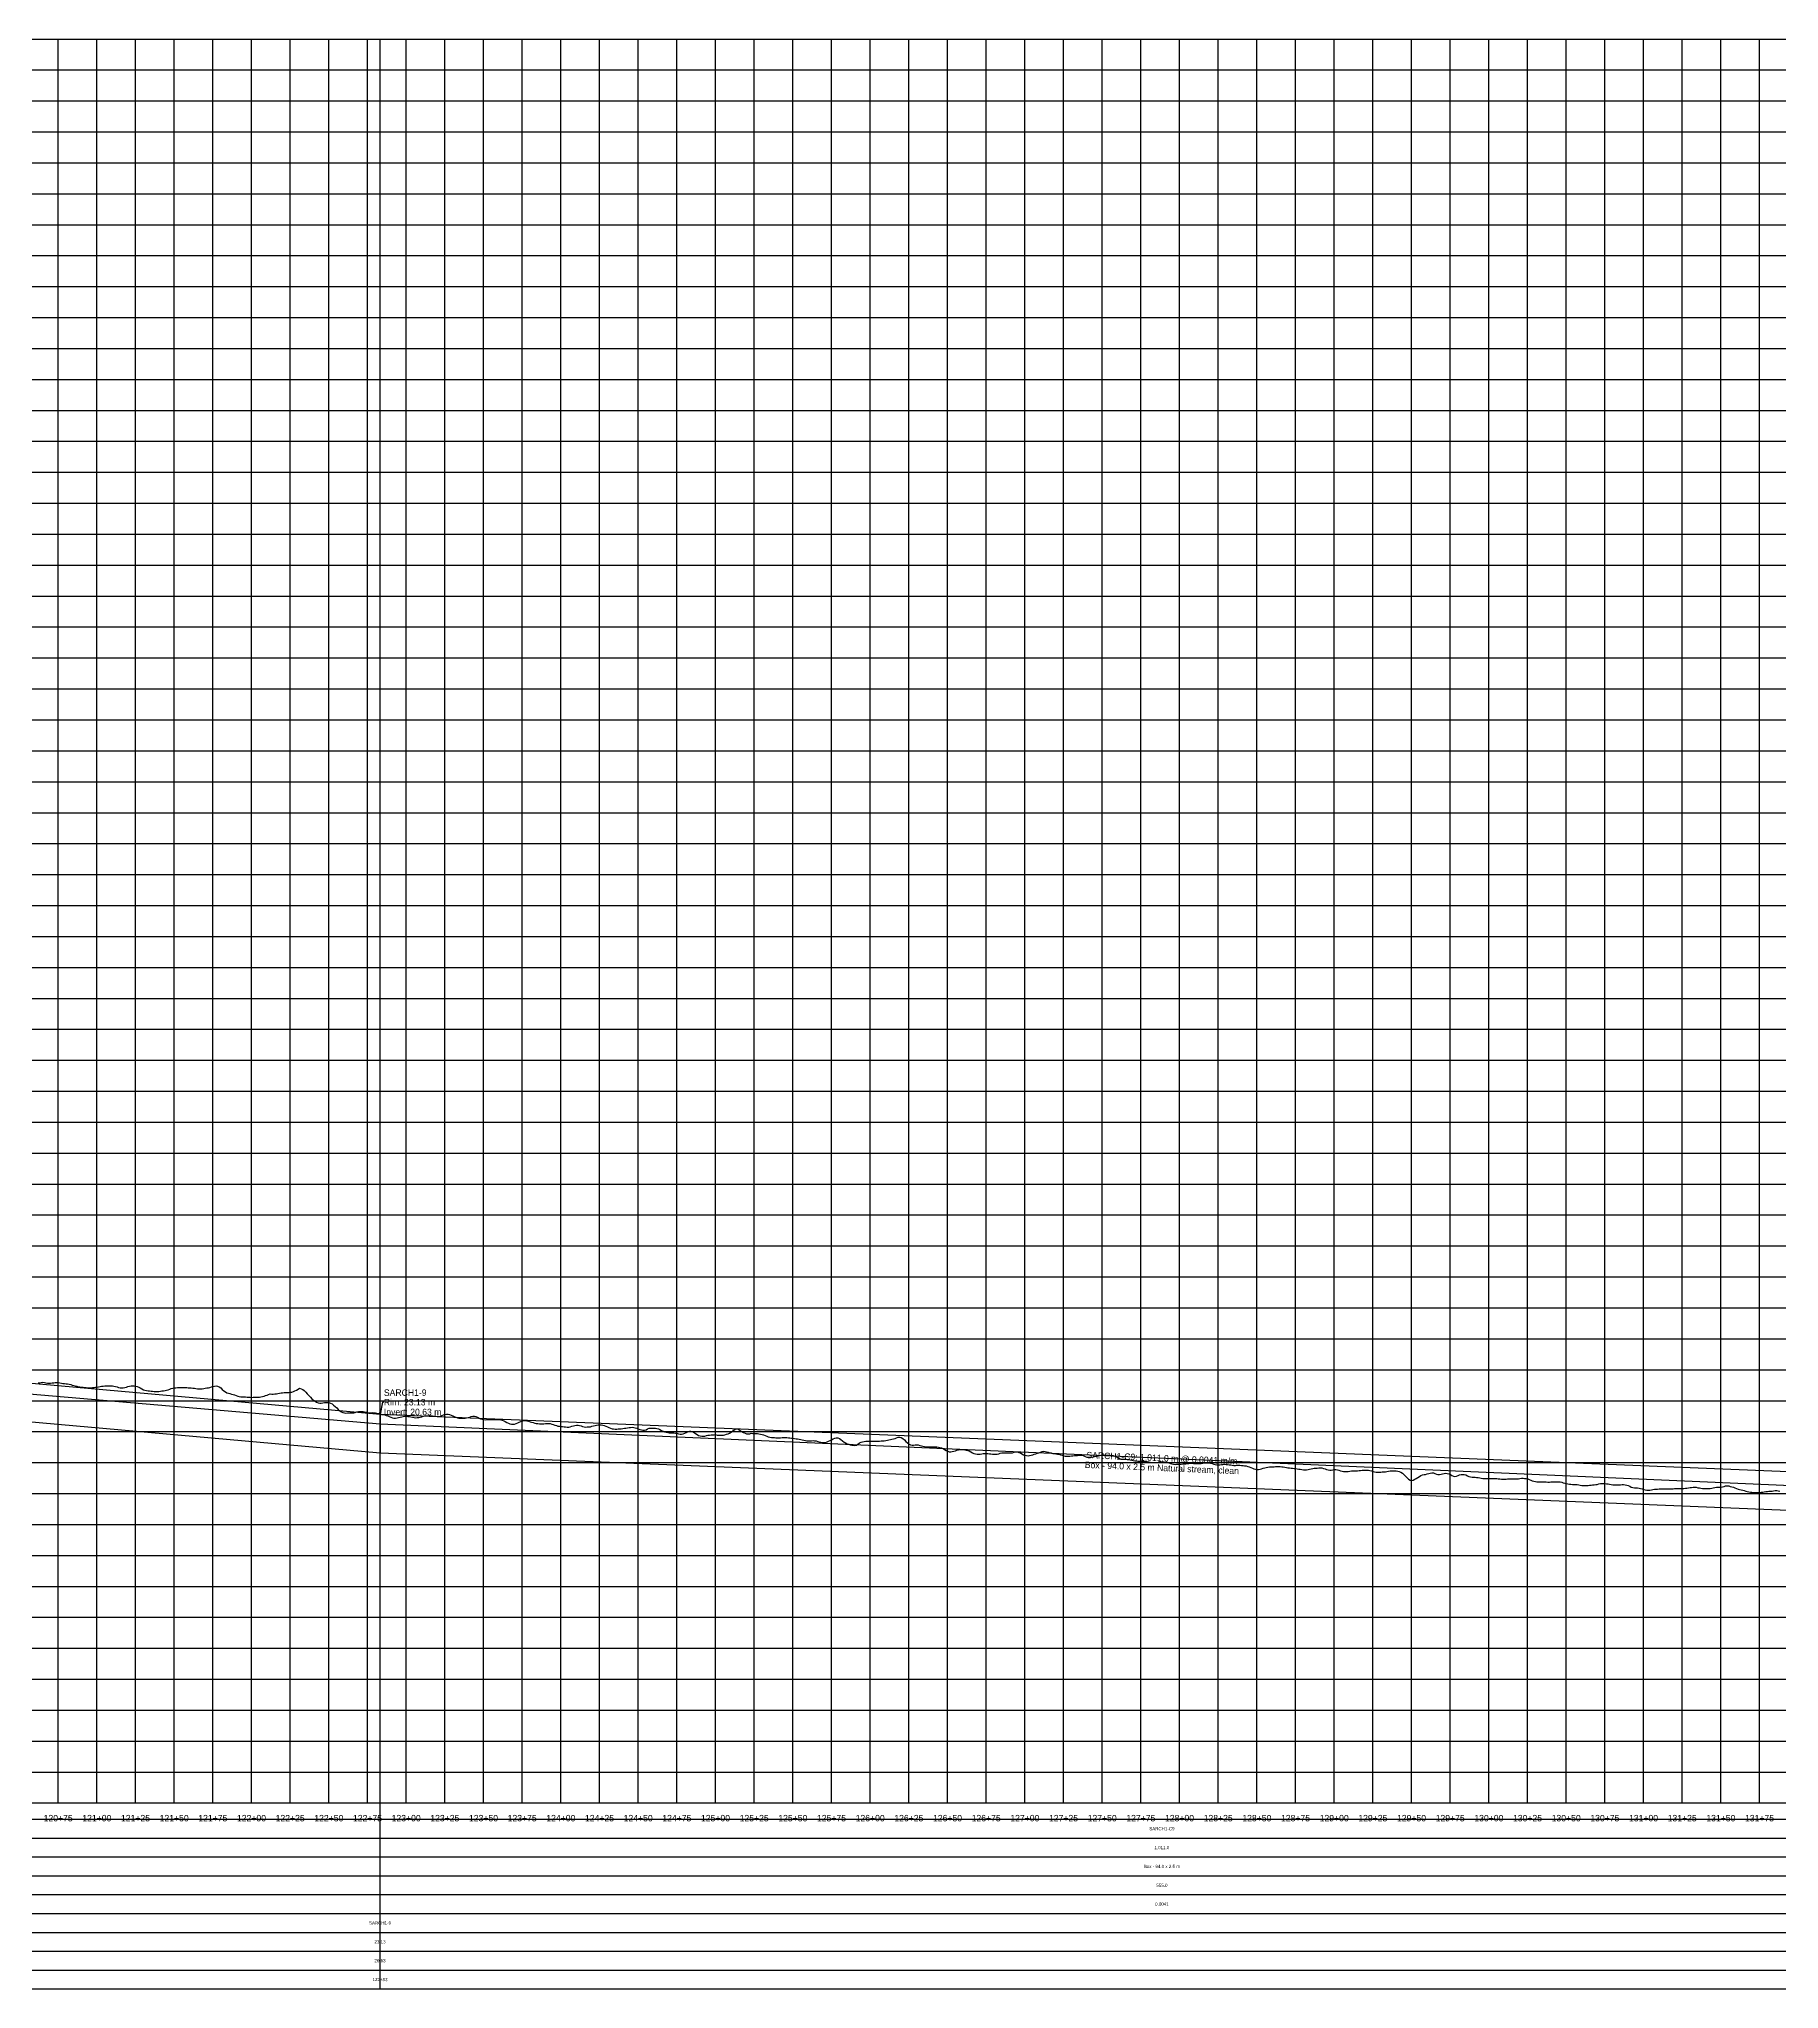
# Model space of a CAD drawing. Extents: x -64 to 17591, y -140 to 1126.
# Drawn here: x 12063 to 13188, y -140 to 1120 of the extents above; entities that cross this region are included whole.
import ezdxf
from ezdxf.enums import TextEntityAlignment as Align

# ---------------------------------------------------------------- set-up
doc = ezdxf.new("R2010")
doc.units = 0
for name, color, linetype in [('Annotation', 7, 'Continuous'), ('Annotation_Table', 254, 'Continuous'), ('Crown', 7, 'Continuous'), ('Grid', 254, 'Continuous'), ('Grid_Text', 7, 'Continuous'), ('Ground_Elevation', 3, 'Continuous'), ('Hydraulic_Grade', 5, 'Continuous'), ('Invert', 7, 'Continuous'), ('Structure', 7, 'Continuous')]:
    doc.layers.add(name, color=color, linetype=linetype)

msp = doc.modelspace()

# ---------------------------------------------------------------- linework, layer by layer
at = {"layer": 'Annotation', "color": 0}
msp.add_lwpolyline([(12283.1, 231.3), (12282.9, 232.3), (12283.7, 232.1)], close=True, dxfattribs=at)
msp.add_lwpolyline([(12285.6, 239), (12284.8, 239), (12283.1, 231.3)], dxfattribs=at)
at = {"layer": 'Annotation_Table', "color": 254}
for points in [[(12283.1, -140.2), (12283.1, 1120)], [(-25, -30.5), (17575, -30.5)], [(-25, -42.7), (17575, -42.7)], [(-25, -54.9), (17575, -54.9)], [(-25, -67.1), (17575, -67.1)], [(-25, -79.2), (17575, -79.2)], [(-25, -91.4), (17575, -91.4)], [(-25, -103.6), (17575, -103.6)], [(-25, -115.8), (17575, -115.8)], [(-25, -128), (17575, -128)], [(-25, -140.2), (17575, -140.2)]]:
    msp.add_lwpolyline(points, dxfattribs=at)
at = {"layer": 'Crown', "color": 0}
for points in [[(11539, 297.5), (12283.1, 231.3)], [(12283.1, 231.3), (12283.1, 231.3)], [(12283.1, 231.3), (13294.1, 190.2)]]:
    msp.add_lwpolyline(points, dxfattribs=at)
at = {"layer": 'Grid', "color": 254}
for points in [[(-25, 1120), (17575, 1120)], [(12075, -20), (12075, 1120)], [(12100, -20), (12100, 1120)], [(12125, -20), (12125, 1120)], [(12150, -20), (12150, 1120)], [(12175, -20), (12175, 1120)], [(12200, -20), (12200, 1120)], [(12225, -20), (12225, 1120)], [(12250, -20), (12250, 1120)], [(12275, -20), (12275, 1120)], [(12300, -20), (12300, 1120)], [(12325, -20), (12325, 1120)], [(12350, -20), (12350, 1120)], [(12375, -20), (12375, 1120)], [(12400, -20), (12400, 1120)], [(12425, -20), (12425, 1120)], [(12450, -20), (12450, 1120)], [(12475, -20), (12475, 1120)], [(12500, -20), (12500, 1120)], [(12525, -20), (12525, 1120)], [(12550, -20), (12550, 1120)], [(12575, -20), (12575, 1120)], [(12600, -20), (12600, 1120)], [(12625, -20), (12625, 1120)], [(12650, -20), (12650, 1120)], [(12675, -20), (12675, 1120)], [(12700, -20), (12700, 1120)], [(12725, -20), (12725, 1120)], [(12750, -20), (12750, 1120)], [(12775, -20), (12775, 1120)], [(12800, -20), (12800, 1120)], [(12825, -20), (12825, 1120)], [(12850, -20), (12850, 1120)], [(12875, -20), (12875, 1120)], [(12900, -20), (12900, 1120)], [(12925, -20), (12925, 1120)], [(12950, -20), (12950, 1120)], [(12975, -20), (12975, 1120)], [(13000, -20), (13000, 1120)], [(13025, -20), (13025, 1120)], [(13050, -20), (13050, 1120)], [(13075, -20), (13075, 1120)], [(13100, -20), (13100, 1120)], [(13125, -20), (13125, 1120)], [(13150, -20), (13150, 1120)], [(13175, -20), (13175, 1120)], [(-25, 1100), (17575, 1100)], [(-25, 1080), (17575, 1080)], [(-25, 1060), (17575, 1060)], [(-25, 1040), (17575, 1040)], [(-25, 1020), (17575, 1020)], [(-25, 1000), (17575, 1000)], [(-25, 980), (17575, 980)], [(-25, 960), (17575, 960)], [(-25, 940), (17575, 940)], [(-25, 920), (17575, 920)], [(-25, 900), (17575, 900)], [(-25, 880), (17575, 880)], [(-25, 860), (17575, 860)], [(-25, 840), (17575, 840)], [(-25, 820), (17575, 820)], [(-25, 800), (17575, 800)], [(-25, 780), (17575, 780)], [(-25, 760), (17575, 760)], [(-25, 740), (17575, 740)], [(-25, 720), (17575, 720)], [(-25, 700), (17575, 700)], [(-25, 680), (17575, 680)], [(-25, 660), (17575, 660)], [(-25, 640), (17575, 640)], [(-25, 620), (17575, 620)], [(-25, 600), (17575, 600)], [(-25, 580), (17575, 580)], [(-25, 560), (17575, 560)], [(-25, 540), (17575, 540)], [(-25, 520), (17575, 520)], [(-25, 500), (17575, 500)], [(-25, 480), (17575, 480)], [(-25, 460), (17575, 460)], [(-25, 440), (17575, 440)], [(-25, 420), (17575, 420)], [(-25, 400), (17575, 400)], [(-25, 380), (17575, 380)], [(-25, 360), (17575, 360)], [(-25, 340), (17575, 340)], [(-25, 320), (17575, 320)], [(-25, 300), (17575, 300)], [(-25, 280), (17575, 280)], [(-25, 260), (17575, 260)], [(-25, 240), (17575, 240)], [(-25, 220), (17575, 220)], [(-25, 200), (17575, 200)], [(-25, 180), (17575, 180)], [(-25, 160), (17575, 160)], [(-25, 140), (17575, 140)], [(-25, 120), (17575, 120)], [(-25, 100), (17575, 100)], [(-25, 80), (17575, 80)], [(-25, 60), (17575, 60)], [(-25, 40), (17575, 40)], [(-25, 20), (17575, 20)], [(-25, 0), (17575, 0)], [(-25, -20), (17575, -20)]]:
    msp.add_lwpolyline(points, dxfattribs=at)
at = {"layer": 'Ground_Elevation', "color": 3}
msp.add_lwpolyline([(12062.1, 251.6), (12063.1, 251.6), (12064.1, 251.8), (12065.1, 251.9), (12066.1, 251.8), (12067.1, 251.5), (12068.1, 251.3), (12069.1, 251.3), (12070.1, 251.3), (12071.1, 251.5), (12072.1, 251.6), (12073.1, 251.8), (12074.1, 251.8), (12075.1, 251.7), (12076.1, 251.5), (12077.1, 251.4), (12078.1, 251.2), (12079.1, 251.1), (12080.1, 250.9), (12081.1, 250.8), (12082.1, 250.6), (12083.1, 250.4), (12084.1, 250), (12085.1, 249.8), (12086.1, 249.5), (12087.1, 249.3), (12088.1, 249), (12089.1, 248.9), (12090.1, 248.7), (12091.1, 248.7), (12092.1, 248.6), (12093.1, 248.5), (12094.1, 248.4), (12095.1, 248.4), (12096.1, 248.4), (12097.1, 248.5), (12098.1, 248.6), (12099.1, 248.7), (12100.1, 248.8), (12101.1, 249), (12102.1, 249.1), (12103.1, 249.3), (12104.1, 249.4), (12105.1, 249.5), (12106.1, 249.6), (12107.1, 249.6), (12108.1, 249.7), (12109.1, 249.7), (12110.1, 249.6), (12111.1, 249.4), (12112.1, 249.1), (12113.1, 248.9), (12114.1, 248.6), (12115.1, 248.3), (12116.1, 248.2), (12117.1, 248.3), (12118.1, 248.5), (12119.1, 248.8), (12120.1, 249.1), (12121.1, 249.3), (12122.1, 249.5), (12123.1, 249.6), (12124.1, 249.6), (12125.1, 249.4), (12126.1, 249.1), (12127.1, 248.7), (12128.1, 248.2), (12129.1, 247.6), (12130.1, 247), (12131.1, 246.7), (12132.1, 246.6), (12133.1, 246.4), (12134.1, 246.3), (12135.1, 246.1), (12136.1, 246.1), (12137.1, 246), (12138.1, 246), (12139.1, 246), (12140.1, 246), (12141.1, 246.1), (12142.1, 246.3), (12143.1, 246.4), (12144.1, 246.6), (12145.1, 246.8), (12146.1, 247.1), (12147.1, 247.4), (12148.1, 247.8), (12149.1, 248.1), (12150.1, 248.3), (12151.1, 248.4), (12152.1, 248.5), (12153.1, 248.6), (12154.1, 248.6), (12155.1, 248.6), (12156.1, 248.6), (12157.1, 248.6), (12158.1, 248.6), (12159.1, 248.4), (12160.1, 248.3), (12161.1, 248.2), (12162.1, 248.1), (12163.1, 248), (12164.1, 247.8), (12165.1, 247.7), (12166.1, 247.6), (12167.1, 247.6), (12168.1, 247.7), (12169.1, 247.8), (12170.1, 248), (12171.1, 248.2), (12172.1, 248.4), (12173.1, 248.6), (12174.1, 248.9), (12175.1, 249.2), (12176.1, 249.4), (12177.1, 249.5), (12178.1, 249.3), (12179.1, 248.9), (12180.1, 248.2), (12181.1, 247.3), (12182.1, 246.4), (12183.1, 245.7), (12184.1, 245.1), (12185.1, 244.8), (12186.1, 244.6), (12187.1, 244.3), (12188.1, 244.1), (12189.1, 243.8), (12190.1, 243.4), (12191.1, 243), (12192.1, 242.7), (12193.1, 242.5), (12194.1, 242.5), (12195.1, 242.4), (12196.1, 242.4), (12197.1, 242.3), (12198.1, 242.3), (12199.1, 242.2), (12200.1, 242.1), (12201.1, 242.2), (12202.1, 242.2), (12203.1, 242.2), (12204.1, 242.2), (12205.1, 242.3), (12206.1, 242.4), (12207.1, 242.6), (12208.1, 242.9), (12209.1, 243.3), (12210.1, 243.6), (12211.1, 244.1), (12212.1, 244.4), (12213.1, 244.3), (12214.1, 244.3), (12215.1, 244.4), (12216.1, 244.5), (12217.1, 244.7), (12218.1, 244.9), (12219.1, 245), (12220.1, 245.1), (12221.1, 245.2), (12222.1, 245.2), (12223.1, 245.2), (12224.1, 245.3), (12225.1, 245.4), (12226.1, 245.6), (12227.1, 245.9), (12228.1, 246.3), (12229.1, 246.9), (12230.1, 247.5), (12231.1, 248.1), (12232.1, 247.7), (12233.1, 247.2), (12234.1, 246.6), (12235.1, 245.6), (12236.1, 244.5), (12237.1, 243.3), (12238.1, 242.2), (12239.1, 241.2), (12240.1, 240.3), (12241.1, 239.6), (12242.1, 239), (12243.1, 238.7), (12244.1, 238.5), (12245.1, 238.5), (12246.1, 238.6), (12247.1, 238.8), (12248.1, 238.9), (12249.1, 238.9), (12250.1, 238.9), (12251.1, 238.5), (12252.1, 238), (12253.1, 237.2), (12254.1, 236.3), (12255.1, 235.3), (12256.1, 234.2), (12257.1, 233.4), (12258.1, 232.8), (12259.1, 232.4), (12260.1, 232.2), (12261.1, 232), (12262.1, 232.1), (12263.1, 232.1), (12264.1, 232.2), (12265.1, 232.1), (12266.1, 232.2), (12267.1, 232.4), (12268.1, 232.7), (12269.1, 233), (12270.1, 233.1), (12271.1, 233.1), (12272.1, 233), (12273.1, 232.8), (12274.1, 232.5), (12275.1, 232.2), (12276.1, 232.2), (12277.1, 232.2), (12278.1, 232.3), (12279.1, 232.2), (12280.1, 232.2), (12281.1, 232), (12282.1, 231.7), (12283.1, 231.3), (12284.1, 231.1), (12285.1, 231), (12286.1, 230.8), (12287.1, 230.5), (12288.1, 230.1), (12289.1, 229.8), (12290.1, 229.4), (12291.1, 229), (12292.1, 228.8), (12293.1, 228.8), (12294.1, 229), (12295.1, 229.2), (12296.1, 229.4), (12297.1, 229.6), (12298.1, 229.8), (12299.1, 229.9), (12300.1, 229.9), (12301.1, 229.8), (12302.1, 229.7), (12303.1, 229.5), (12304.1, 229.3), (12305.1, 229.1), (12306.1, 229), (12307.1, 229.1), (12308.1, 229.1), (12309.1, 229.3), (12310.1, 229.6), (12311.1, 229.9), (12312.1, 230.1), (12313.1, 230.2), (12314.1, 230.3), (12315.1, 230.3), (12316.1, 230.3), (12317.1, 230.2), (12318.1, 230), (12319.1, 229.9), (12320.1, 229.8), (12321.1, 229.8), (12322.1, 230), (12323.1, 230.4), (12324.1, 230.8), (12325.1, 231.1), (12326.1, 231.2), (12327.1, 231.2), (12328.1, 231.1), (12329.1, 230.7), (12330.1, 230.2), (12331.1, 229.7), (12332.1, 229.3), (12333.1, 229), (12334.1, 228.8), (12335.1, 228.7), (12336.1, 228.7), (12337.1, 228.7), (12338.1, 228.8), (12339.1, 228.9), (12340.1, 229.1), (12341.1, 229.4), (12342.1, 229.7), (12343.1, 229.9), (12344.1, 229.9), (12345.1, 229.7), (12346.1, 229.3), (12347.1, 228.7), (12348.1, 228.3), (12349.1, 228), (12350.1, 227.8), (12351.1, 227.7), (12352.1, 227.8), (12353.1, 227.8), (12354.1, 227.8), (12355.1, 227.8), (12356.1, 227.8), (12357.1, 227.9), (12358.1, 227.9), (12359.1, 227.9), (12360.1, 227.8), (12361.1, 227.6), (12362.1, 227.3), (12363.1, 227), (12364.1, 226.5), (12365.1, 226), (12366.1, 225.5), (12367.1, 225.1), (12368.1, 224.9), (12369.1, 224.8), (12370.1, 224.9), (12371.1, 225.2), (12372.1, 225.6), (12373.1, 226.1), (12374.1, 226.5), (12375.1, 226.8), (12376.1, 227.1), (12377.1, 227.1), (12378.1, 227), (12379.1, 226.8), (12380.1, 226.4), (12381.1, 226.1), (12382.1, 225.8), (12383.1, 225.5), (12384.1, 225.3), (12385.1, 225.2), (12386.1, 225.1), (12387.1, 225), (12388.1, 225), (12389.1, 225.1), (12390.1, 225.2), (12391.1, 225.3), (12392.1, 225.3), (12393.1, 225.2), (12394.1, 224.9), (12395.1, 224.6), (12396.1, 224.2), (12397.1, 223.9), (12398.1, 223.6), (12399.1, 223.5), (12400.1, 223.4), (12401.1, 223.3), (12402.1, 223.1), (12403.1, 223), (12404.1, 222.9), (12405.1, 222.9), (12406.1, 223.2), (12407.1, 223.5), (12408.1, 223.8), (12409.1, 224), (12410.1, 224.2), (12411.1, 224.2), (12412.1, 224), (12413.1, 223.7), (12414.1, 223.3), (12415.1, 223.1), (12416.1, 222.9), (12417.1, 223), (12418.1, 223.1), (12419.1, 223.2), (12420.1, 223.5), (12421.1, 223.7), (12422.1, 224), (12423.1, 224.2), (12424.1, 224.3), (12425.1, 224.4), (12426.1, 224.3), (12427.1, 224.2), (12428.1, 223.9), (12429.1, 223.5), (12430.1, 223.1), (12431.1, 222.6), (12432.1, 222.2), (12433.1, 221.9), (12434.1, 221.7), (12435.1, 221.6), (12436.1, 221.6), (12437.1, 221.7), (12438.1, 221.8), (12439.1, 221.9), (12440.1, 222), (12441.1, 222.2), (12442.1, 222.3), (12443.1, 222.5), (12444.1, 222.6), (12445.1, 222.7), (12446.1, 222.8), (12447.1, 222.7), (12448.1, 222.5), (12449.1, 222.2), (12450.1, 221.8), (12451.1, 221.4), (12452.1, 221.1), (12453.1, 220.9), (12454.1, 221), (12455.1, 221.2), (12456.1, 221.7), (12457.1, 222.2), (12458.1, 222.3), (12459.1, 222.3), (12460.1, 222.3), (12461.1, 222.2), (12462.1, 222.1), (12463.1, 221.8), (12464.1, 221.4), (12465.1, 220.8), (12466.1, 220.3), (12467.1, 219.9), (12468.1, 219.6), (12469.1, 219.4), (12470.1, 219.3), (12471.1, 219.2), (12472.1, 219.2), (12473.1, 219.2), (12474.1, 219.1), (12475.1, 218.9), (12476.1, 218.6), (12477.1, 218.3), (12478.1, 218.3), (12479.1, 218.5), (12480.1, 219), (12481.1, 219.5), (12482.1, 220.1), (12483.1, 220.4), (12484.1, 220.4), (12485.1, 220), (12486.1, 219.4), (12487.1, 218.7), (12488.1, 218.1), (12489.1, 217.5), (12490.1, 217.2), (12491.1, 217), (12492.1, 217), (12493.1, 217.1), (12494.1, 217.4), (12495.1, 217.7), (12496.1, 217.8), (12497.1, 217.9), (12498.1, 217.9), (12499.1, 218), (12500.1, 218.1), (12501.1, 217.8), (12502.1, 217.8), (12503.1, 217.7), (12504.1, 217.7), (12505.1, 217.8), (12506.1, 218), (12507.1, 218.3), (12508.1, 218.6), (12509.1, 219.1), (12510.1, 219.7), (12511.1, 220.5), (12512.1, 221.2), (12513.1, 221.8), (12514.1, 221.8), (12515.1, 221.4), (12516.1, 220.6), (12517.1, 220), (12518.1, 219.4), (12519.1, 218.9), (12520.1, 218.6), (12521.1, 218.5), (12522.1, 218.6), (12523.1, 218.9), (12524.1, 218.7), (12525.1, 218.7), (12526.1, 218.8), (12527.1, 218.8), (12528.1, 218.6), (12529.1, 218.3), (12530.1, 218.1), (12531.1, 217.9), (12532.1, 217.4), (12533.1, 217), (12534.1, 216.7), (12535.1, 216.5), (12536.1, 216.3), (12537.1, 216.3), (12538.1, 216.2), (12539.1, 215.9), (12540.1, 215.9), (12541.1, 215.9), (12542.1, 216), (12543.1, 216.1), (12544.1, 216.2), (12545.1, 216.2), (12546.1, 216.1), (12547.1, 216), (12548.1, 215.9), (12549.1, 215.8), (12550.1, 215.7), (12551.1, 215.6), (12552.1, 215.4), (12553.1, 215.3), (12554.1, 215.1), (12555.1, 214.9), (12556.1, 214.6), (12557.1, 214.4), (12558.1, 214.2), (12559.1, 214.1), (12560.1, 214.1), (12561.1, 214.1), (12562.1, 214.1), (12563.1, 214.2), (12564.1, 214.1), (12565.1, 214), (12566.1, 213.6), (12567.1, 213.3), (12568.1, 213.1), (12569.1, 212.9), (12570.1, 212.9), (12571.1, 212.9), (12572.1, 213.3), (12573.1, 213.8), (12574.1, 214.3), (12575.1, 214.8), (12576.1, 215.4), (12577.1, 215.8), (12578.1, 215.9), (12579.1, 215.9), (12580.1, 215.6), (12581.1, 214.9), (12582.1, 214), (12583.1, 213.2), (12584.1, 212.7), (12585.1, 212.2), (12586.1, 211.8), (12587.1, 211.5), (12588.1, 211.3), (12589.1, 211.2), (12590.1, 211.1), (12591.1, 211.2), (12592.1, 211.9), (12593.1, 212.8), (12594.1, 213.2), (12595.1, 213.4), (12596.1, 213.6), (12597.1, 213.8), (12598.1, 213.8), (12599.1, 213.8), (12600.1, 213.8), (12601.1, 213.8), (12602.1, 213.8), (12603.1, 213.8), (12604.1, 213.8), (12605.1, 213.9), (12606.1, 213.9), (12607.1, 214), (12608.1, 214.1), (12609.1, 214.1), (12610.1, 214.2), (12611.1, 214.4), (12612.1, 214.6), (12613.1, 214.9), (12614.1, 215.1), (12615.1, 215.3), (12616.1, 215.6), (12617.1, 216), (12618.1, 216.4), (12619.1, 216.5), (12620.1, 216.2), (12621.1, 215.6), (12622.1, 214.7), (12623.1, 213.6), (12624.1, 212.7), (12625.1, 211.9), (12626.1, 211.4), (12627.1, 211.3), (12628.1, 211.3), (12629.1, 211.5), (12630.1, 211.5), (12631.1, 211.4), (12632.1, 211.1), (12633.1, 210.8), (12634.1, 210.6), (12635.1, 210.4), (12636.1, 210.2), (12637.1, 210.2), (12638.1, 210.2), (12639.1, 210.2), (12640.1, 210.1), (12641.1, 210.1), (12642.1, 210.1), (12643.1, 210.1), (12644.1, 210), (12645.1, 209.8), (12646.1, 209.5), (12647.1, 209.1), (12648.1, 208.4), (12649.1, 207.8), (12650.1, 207.3), (12651.1, 207), (12652.1, 207), (12653.1, 207.1), (12654.1, 207.3), (12655.1, 207.6), (12656.1, 208), (12657.1, 208.2), (12658.1, 208.4), (12659.1, 208.4), (12660.1, 208.4), (12661.1, 208.3), (12662.1, 208.1), (12663.1, 207.9), (12664.1, 207.5), (12665.1, 206.9), (12666.1, 206.3), (12667.1, 205.9), (12668.1, 205.6), (12669.1, 205.4), (12670.1, 205.4), (12671.1, 205.5), (12672.1, 205.6), (12673.1, 205.8), (12674.1, 205.9), (12675.1, 205.9), (12676.1, 205.8), (12677.1, 205.7), (12678.1, 205.6), (12679.1, 205.4), (12680.1, 205.4), (12681.1, 205.4), (12682.1, 205.5), (12683.1, 205.7), (12684.1, 206), (12685.1, 206.2), (12686.1, 206.3), (12687.1, 206.4), (12688.1, 206.3), (12689.1, 206.2), (12690.1, 206.2), (12691.1, 206.3), (12692.1, 206.4), (12693.1, 206.7), (12694.1, 206.9), (12695.1, 206.9), (12696.1, 206.6), (12697.1, 206.2), (12698.1, 205.6), (12699.1, 205.1), (12700.1, 204.7), (12701.1, 204.5), (12702.1, 204.4), (12703.1, 204.5), (12704.1, 204.7), (12705.1, 205), (12706.1, 205.4), (12707.1, 205.7), (12708.1, 206), (12709.1, 206.4), (12710.1, 206.8), (12711.1, 207.1), (12712.1, 207.3), (12713.1, 207.2), (12714.1, 207), (12715.1, 206.8), (12716.1, 206.4), (12717.1, 206.2), (12718.1, 205.9), (12719.1, 205.8), (12720.1, 205.6), (12721.1, 205.5), (12722.1, 205.4), (12723.1, 205.1), (12724.1, 204.7), (12725.1, 204.4), (12726.1, 204.2), (12727.1, 204.2), (12728.1, 204.2), (12729.1, 204.2), (12730.1, 204.3), (12731.1, 204.4), (12732.1, 204.5), (12733.1, 204.6), (12734.1, 204.6), (12735.1, 204.8), (12736.1, 204.8), (12737.1, 204.7), (12738.1, 204.4), (12739.1, 204), (12740.1, 203.6), (12741.1, 203.5), (12742.1, 203.4), (12743.1, 203.5), (12744.1, 203.7), (12745.1, 203.9), (12746.1, 204.1), (12747.1, 204.3), (12748.1, 204.5), (12749.1, 204.7), (12750.1, 204.8), (12751.1, 204.8), (12752.1, 204.7), (12753.1, 204.7), (12754.1, 204.8), (12755.1, 204.7), (12756.1, 204.6), (12757.1, 204.5), (12758.1, 204.2), (12759.1, 203.8), (12760.1, 203.2), (12761.1, 202.6), (12762.1, 202.3), (12763.1, 202.2), (12764.1, 202.1), (12765.1, 202.1), (12766.1, 202), (12767.1, 201.9), (12768.1, 201.7), (12769.1, 201.5), (12770.1, 201.4), (12771.1, 201.2), (12772.1, 201.1), (12773.1, 201), (12774.1, 201), (12775.1, 201), (12776.1, 201), (12777.1, 201), (12778.1, 200.8), (12779.1, 200.6), (12780.1, 200.4), (12781.1, 200.2), (12782.1, 200), (12783.1, 200), (12784.1, 200), (12785.1, 200.1), (12786.1, 200.2), (12787.1, 200.4), (12788.1, 200.5), (12789.1, 200.5), (12790.1, 200.4), (12791.1, 200.3), (12792.1, 200.2), (12793.1, 199.9), (12794.1, 199.5), (12795.1, 199.2), (12796.1, 198.9), (12797.1, 198.8), (12798.1, 198.9), (12799.1, 198.9), (12800.1, 198.9), (12801.1, 199), (12802.1, 199.1), (12803.1, 199.1), (12804.1, 199.2), (12805.1, 199.3), (12806.1, 199.4), (12807.1, 199.6), (12808.1, 199.6), (12809.1, 199.4), (12810.1, 199.3), (12811.1, 199.3), (12812.1, 199.4), (12813.1, 199.5), (12814.1, 199.5), (12815.1, 199.7), (12816.1, 199.8), (12817.1, 199.9), (12818.1, 199.9), (12819.1, 199.8), (12820.1, 199.6), (12821.1, 199.3), (12822.1, 198.9), (12823.1, 198.7), (12824.1, 198.6), (12825.1, 198.5), (12826.1, 198.6), (12827.1, 198.7), (12828.1, 198.8), (12829.1, 198.9), (12830.1, 198.8), (12831.1, 198.8), (12832.1, 198.6), (12833.1, 198.5), (12834.1, 198.3), (12835.1, 198.2), (12836.1, 198.2), (12837.1, 198.3), (12838.1, 198.3), (12839.1, 198.3), (12840.1, 198.2), (12841.1, 198.1), (12842.1, 198), (12843.1, 197.8), (12844.1, 197.5), (12845.1, 197.2), (12846.1, 196.8), (12847.1, 196.4), (12848.1, 196), (12849.1, 195.7), (12850.1, 195.5), (12851.1, 195.5), (12852.1, 195.7), (12853.1, 196), (12854.1, 196.3), (12855.1, 196.6), (12856.1, 196.8), (12857.1, 197), (12858.1, 197.2), (12859.1, 197.3), (12860.1, 197.3), (12861.1, 197.3), (12862.1, 197.4), (12863.1, 197.5), (12864.1, 197.5), (12865.1, 197.5), (12866.1, 197.3), (12867.1, 197.2), (12868.1, 197), (12869.1, 196.8), (12870.1, 196.7), (12871.1, 196.6), (12872.1, 196.4), (12873.1, 196.3), (12874.1, 196.2), (12875.1, 196.1), (12876.1, 196), (12877.1, 195.8), (12878.1, 195.7), (12879.1, 195.5), (12880.1, 195.4), (12881.1, 195.4), (12882.1, 195.4), (12883.1, 195.6), (12884.1, 195.8), (12885.1, 196), (12886.1, 196.2), (12887.1, 196.3), (12888.1, 196.3), (12889.1, 196.4), (12890.1, 196.5), (12891.1, 196.6), (12892.1, 196.5), (12893.1, 196.2), (12894.1, 195.9), (12895.1, 195.6), (12896.1, 195.3), (12897.1, 195.2), (12898.1, 195.2), (12899.1, 195.3), (12900.1, 195.5), (12901.1, 195.5), (12902.1, 195.3), (12903.1, 195), (12904.1, 194.6), (12905.1, 194.4), (12906.1, 194.3), (12907.1, 194.3), (12908.1, 194.3), (12909.1, 194.3), (12910.1, 194.5), (12911.1, 194.7), (12912.1, 194.7), (12913.1, 194.7), (12914.1, 194.6), (12915.1, 194.7), (12916.1, 194.8), (12917.1, 194.9), (12918.1, 195), (12919.1, 195.1), (12920.1, 195.2), (12921.1, 195.2), (12922.1, 195.1), (12923.1, 194.9), (12924.1, 194.6), (12925.1, 194.3), (12926.1, 194.1), (12927.1, 193.9), (12928.1, 193.9), (12929.1, 193.9), (12930.1, 193.9), (12931.1, 194), (12932.1, 194.1), (12933.1, 194.1), (12934.1, 194.3), (12935.1, 194.4), (12936.1, 194.6), (12937.1, 194.7), (12938.1, 194.7), (12939.1, 194.7), (12940.1, 194.6), (12941.1, 194.4), (12942.1, 194.2), (12943.1, 193.7), (12944.1, 193.1), (12945.1, 192.2), (12946.1, 191.2), (12947.1, 190.2), (12948.1, 189.3), (12949.1, 188.6), (12950.1, 188.4), (12951.1, 188.7), (12952.1, 189.2), (12953.1, 189.8), (12954.1, 190.4), (12955.1, 191), (12956.1, 191.6), (12957.1, 192), (12958.1, 192.3), (12959.1, 192.4), (12960.1, 192.7), (12961.1, 192.9), (12962.1, 193.2), (12963.1, 193.3), (12964.1, 193.3), (12965.1, 193), (12966.1, 192.6), (12967.1, 192.4), (12968.1, 192.3), (12969.1, 192.5), (12970.1, 192.8), (12971.1, 193), (12972.1, 193.1), (12973.1, 193), (12974.1, 192.7), (12975.1, 192.3), (12976.1, 191.7), (12977.1, 191.2), (12978.1, 191), (12979.1, 191.2), (12980.1, 191.6), (12981.1, 192), (12982.1, 192.3), (12983.1, 192.4), (12984.1, 192.3), (12985.1, 192), (12986.1, 191.5), (12987.1, 191), (12988.1, 190.7), (12989.1, 190.5), (12990.1, 190.5), (12991.1, 190.5), (12992.1, 190.4), (12993.1, 190.3), (12994.1, 190.1), (12995.1, 189.9), (12996.1, 189.8), (12997.1, 189.7), (12998.1, 189.8), (12999.1, 189.8), (13000.1, 189.8), (13001.1, 189.8), (13002.1, 189.8), (13003.1, 189.8), (13004.1, 189.7), (13005.1, 189.7), (13006.1, 189.5), (13007.1, 189.4), (13008.1, 189.3), (13009.1, 189.2), (13010.1, 189.2), (13011.1, 189.3), (13012.1, 189.4), (13013.1, 189.5), (13014.1, 189.5), (13015.1, 189.6), (13016.1, 189.6), (13017.1, 189.6), (13018.1, 189.6), (13019.1, 189.6), (13020.1, 189.8), (13021.1, 189.9), (13022.1, 189.9), (13023.1, 189.8), (13024.1, 189.7), (13025.1, 189.5), (13026.1, 189.1), (13027.1, 188.6), (13028.1, 188.2), (13029.1, 188), (13030.1, 187.7), (13031.1, 187.6), (13032.1, 187.5), (13033.1, 187.5), (13034.1, 187.5), (13035.1, 187.5), (13036.1, 187.5), (13037.1, 187.5), (13038.1, 187.4), (13039.1, 187.4), (13040.1, 187.5), (13041.1, 187.5), (13042.1, 187.6), (13043.1, 187.6), (13044.1, 187.6), (13045.1, 187.6), (13046.1, 187.5), (13047.1, 187.3), (13048.1, 187), (13049.1, 186.7), (13050.1, 186.4), (13051.1, 186.3), (13052.1, 186.1), (13053.1, 186), (13054.1, 185.9), (13055.1, 185.9), (13056.1, 185.9), (13057.1, 185.8), (13058.1, 185.6), (13059.1, 185.4), (13060.1, 185.2), (13061.1, 185.2), (13062.1, 185.2), (13063.1, 185.2), (13064.1, 185.2), (13065.1, 185.3), (13066.1, 185.4), (13067.1, 185.6), (13068.1, 185.7), (13069.1, 185.8), (13070.1, 185.9), (13071.1, 186.2), (13072.1, 186.4), (13073.1, 186.4), (13074.1, 186.4), (13075.1, 186.4), (13076.1, 186.3), (13077.1, 186.2), (13078.1, 186), (13079.1, 185.8), (13080.1, 185.7), (13081.1, 185.6), (13082.1, 185.6), (13083.1, 185.6), (13084.1, 185.6), (13085.1, 185.7), (13086.1, 185.8), (13087.1, 185.8), (13088.1, 185.7), (13089.1, 185.5), (13090.1, 185.2), (13091.1, 184.7), (13092.1, 184.2), (13093.1, 183.8), (13094.1, 183.6), (13095.1, 183.6), (13096.1, 183.6), (13097.1, 183.5), (13098.1, 183.3), (13099.1, 183.1), (13100.1, 182.7), (13101.1, 182.4), (13102.1, 182.2), (13103.1, 182.1), (13104.1, 182.2), (13105.1, 182.4), (13106.1, 182.6), (13107.1, 182.8), (13108.1, 182.9), (13109.1, 182.9), (13110.1, 183), (13111.1, 183), (13112.1, 183), (13113.1, 183.1), (13114.1, 183.1), (13115.1, 183.1), (13116.1, 183.1), (13117.1, 183.1), (13118.1, 183.1), (13119.1, 183.1), (13120.1, 183.2), (13121.1, 183.2), (13122.1, 183.2), (13123.1, 183.3), (13124.1, 183.3), (13125.1, 183.3), (13126.1, 183.3), (13127.1, 183.4), (13128.1, 183.5), (13129.1, 183.6), (13130.1, 183.8), (13131.1, 183.9), (13132.1, 184.1), (13133.1, 184.2), (13134.1, 184), (13135.1, 183.7), (13136.1, 183.6), (13137.1, 183.5), (13138.1, 183.3), (13139.1, 183.2), (13140.1, 183.2), (13141.1, 183.2), (13142.1, 183.2), (13143.1, 183.3), (13144.1, 183.4), (13145.1, 183.6), (13146.1, 183.9), (13147.1, 184.1), (13148.1, 184.2), (13149.1, 184.2), (13150.1, 184.2), (13151.1, 184.3), (13152.1, 184.6), (13153.1, 184.9), (13154.1, 185), (13155.1, 184.9), (13156.1, 184.6), (13157.1, 184.3), (13158.1, 184), (13159.1, 183.6), (13160.1, 183.2), (13161.1, 182.8), (13162.1, 182.5), (13163.1, 182.3), (13164.1, 182.1), (13165.1, 181.9), (13166.1, 181.6), (13167.1, 181.3), (13168.1, 181.1), (13169.1, 180.9), (13170.1, 180.8), (13171.1, 180.7), (13172.1, 180.7), (13173.1, 180.6), (13174.1, 180.6), (13175.1, 180.7), (13176.1, 180.8), (13177.1, 180.9), (13178.1, 181.1), (13179.1, 181.3), (13180.1, 181.4), (13181.1, 181.5), (13182.1, 181.6), (13183.1, 181.6), (13184.1, 181.8), (13185.1, 181.9), (13186.1, 181.9), (13187.1, 181.8), (13188.1, 181.6)], dxfattribs=at)
at = {"layer": 'Hydraulic_Grade', "color": 5}
for points in [[(11539, 288.6), (12283.1, 225.1)], [(12283.1, 225.1), (12283.1, 225.1)], [(12283.1, 225.1), (13294.1, 180.8)]]:
    msp.add_lwpolyline(points, dxfattribs=at)
at = {"layer": 'Invert', "color": 0}
for points in [[(11539, 272.5), (12283.1, 206.3)], [(12283.1, 206.3), (12283.1, 206.3)], [(12283.1, 206.3), (13294.1, 165.2)]]:
    msp.add_lwpolyline(points, dxfattribs=at)
at = {"layer": 'Structure', "color": 0}
msp.add_lwpolyline([(12283.1, 231.3), (12283.1, 206.3)], dxfattribs=at)
msp.add_lwpolyline([(12283.1, 231.3), (12283.1, 206.3)], dxfattribs=at)

# ---------------------------------------------------------------- texts
at = {"layer": 'Annotation', "color": 0}
for s, height, p in [('SARCH1-9', 4.17, (12285.6, 245.2)), ('Rim: 23.13 m', 4.167, (12285.6, 239)), ('Invert: 20.63 m', 4.167, (12285.6, 232.7))]:
    msp.add_text(s, height=height, dxfattribs=at).set_placement(p, align=Align.MIDDLE_LEFT)
for s, p in [('SARCH1-C9: 1,011.0 m @ 0.0041 m/m', (12788.6, 202.9)), ('Box - 94.0 x 2.5 m Natural stream, clean', (12788.6, 196.6))]:
    msp.add_text(s, height=4.167, rotation=357.6675, dxfattribs=at).set_placement(p, align=Align.MIDDLE_CENTER)
at = {"layer": 'Annotation_Table', "color": 0}
for s, height, p in [('SARCH1-C9', 2.08, (12788.6, -36.6)), ('1,011.0', 2.08, (12788.6, -48.8)), ('Box - 94.0 x 2.5 m', 2.083, (12788.6, -61)), ('555.0', 2.08, (12788.6, -73.2)), ('0.0041', 2.08, (12788.6, -85.3)), ('SARCH1-9', 2.08, (12283.1, -97.5)), ('23.13', 2.08, (12283.1, -109.7)), ('20.63', 2.08, (12283.1, -121.9)), ('122+83', 2.08, (12283.1, -134.1))]:
    msp.add_text(s, height=height, dxfattribs=at).set_placement(p, align=Align.MIDDLE_CENTER)
at = {"layer": 'Grid_Text', "color": 0}
for s, p in [('120+75', (12075, -27.7)), ('121+00', (12100, -27.7)), ('121+25', (12125, -27.7)), ('121+50', (12150, -27.7)), ('121+75', (12175, -27.7)), ('122+00', (12200, -27.7)), ('122+25', (12225, -27.7)), ('122+50', (12250, -27.7)), ('122+75', (12275, -27.7)), ('123+00', (12300, -27.7)), ('123+25', (12325, -27.7)), ('123+50', (12350, -27.7)), ('123+75', (12375, -27.7)), ('124+00', (12400, -27.7)), ('124+25', (12425, -27.7)), ('124+50', (12450, -27.7)), ('124+75', (12475, -27.7)), ('125+00', (12500, -27.7)), ('125+25', (12525, -27.7)), ('125+50', (12550, -27.7)), ('125+75', (12575, -27.7)), ('126+00', (12600, -27.7)), ('126+25', (12625, -27.7)), ('126+50', (12650, -27.7)), ('126+75', (12675, -27.7)), ('127+00', (12700, -27.7)), ('127+25', (12725, -27.7)), ('127+50', (12750, -27.7)), ('127+75', (12775, -27.7)), ('128+00', (12800, -27.7)), ('128+25', (12825, -27.7)), ('128+50', (12850, -27.7)), ('128+75', (12875, -27.7)), ('129+00', (12900, -27.7)), ('129+25', (12925, -27.7)), ('129+50', (12950, -27.7)), ('129+75', (12975, -27.7)), ('130+00', (13000, -27.7)), ('130+25', (13025, -27.7)), ('130+50', (13050, -27.7)), ('130+75', (13075, -27.7)), ('131+00', (13100, -27.7)), ('131+25', (13125, -27.7)), ('131+50', (13150, -27.7)), ('131+75', (13175, -27.7))]:
    msp.add_text(s, height=4.17, dxfattribs=at).set_placement(p, align=Align.TOP_CENTER)

doc.saveas('drawing.dxf')
